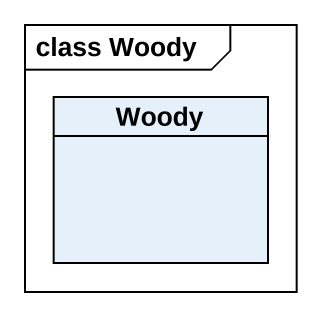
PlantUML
@startuml
mainframe class Woody
hide circle
hide empty members
class Woody
@enduml
